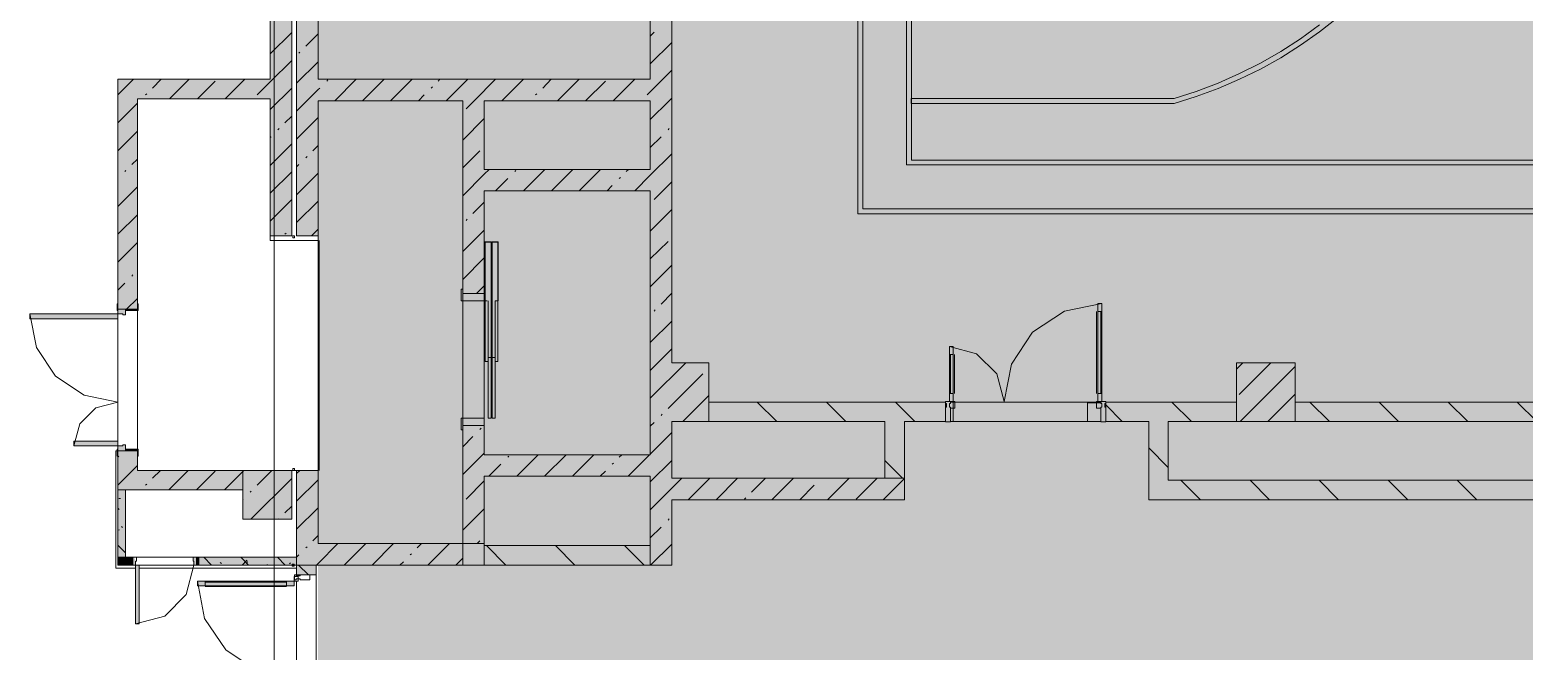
# Model space of a CAD drawing. Header units: millimetres. Extents: x -3817 to 677485, y -22715 to 103890.
# Drawn here: x 13563.1 to 13683.5, y -19530.2 to -19480.2 of the extents above; entities that cross this region are included whole.
import ezdxf

# ---------------------------------------------------------------- set-up
doc = ezdxf.new("R2010")
doc.units = ezdxf.units.MM
doc.layers.add('PDF _Геометрия', color=7, linetype='Continuous', true_color=0x1d1d1d)
doc.layers.add('PDF _Сплошная заливка', color=7, linetype='Continuous', true_color=0xffffff)

msp = doc.modelspace()

# ---------------------------------------------------------------- hatches: boundary and pattern name
at = {"layer": 'PDF _Сплошная заливка', "true_color": 0xd9d9d9, "transparency": 33554559}
for points in [[(13871.02, -19606.08), (13878.48, -19606.08), (13878.48, -19577.89), (13949.34, -19577.89), (13949.34, -19388.53), (13611.17, -19388.53), (13611.17, -19416.65), (13586.36, -19416.65), (13586.36, -19606.08), (13856.42, -19606.08)], [(13613.13, -19485.92), (13614.87, -19485.92), (13614.87, -19484.19), (13586.36, -19484.19), (13586.36, -19485.92), (13608.1, -19485.92)], [(13613.13, -19493.17), (13613.13, -19491.44), (13599.75, -19491.44), (13599.75, -19493.17), (13608.1, -19493.17)], [(13614.87, -19511.75), (13617.86, -19511.75), (13617.86, -19507.03), (13613.13, -19507.03), (13613.13, -19511.75)], [(13662.88, -19511.75), (13665.1, -19511.75), (13665.1, -19507.03), (13660.38, -19507.03), (13660.38, -19511.75)], [(13613.13, -19516.16), (13613.13, -19514.43), (13599.75, -19514.43), (13599.75, -19516.16), (13608.1, -19516.16)], [(13593.49, -19523.32), (13598.02, -19523.32), (13598.02, -19521.59), (13586.36, -19521.59), (13586.36, -19523.32)], [(13613.13, -19523.32), (13613.13, -19521.75), (13599.75, -19521.75), (13599.75, -19523.32), (13608.1, -19523.32)]]:
    msp.add_hatch(color=254, dxfattribs=at).paths.add_polyline_path(points)
at = {"layer": 'PDF _Сплошная заливка', "transparency": 33554559}
h = msp.add_hatch(color=256, dxfattribs=at)
h.paths.add_polyline_path([(13582.51, -19496.79), (13584.24, -19496.79), (13584.24, -19434.19), (13582.51, -19434.19), (13582.51, -19496.32)], flags=0)
h.paths.add_polyline_path([(13584.24, -19422.78), (13584.24, -19419.63), (13582.51, -19419.63), (13582.51, -19422.78)], flags=0)
h = msp.add_hatch(color=256, dxfattribs=at)
h.paths.add_polyline_path([(13586.36, -19496.79), (13586.36, -19434.19), (13584.63, -19434.19), (13584.63, -19496.79)], flags=0)
h.paths.add_polyline_path([(13585.97, -19422.78), (13586.36, -19422.78), (13586.36, -19419.47), (13584.63, -19419.47), (13584.63, -19422.78), (13585.73, -19422.78)], flags=0)
h = msp.add_hatch(color=256, dxfattribs=at)
h.paths.add_polyline_path([(13570.22, -19517.26), (13571.8, -19517.26), (13571.8, -19514.11), (13570.22, -19514.11), (13570.22, -19514.55)], flags=0)
h.paths.add_polyline_path([(13570.62, -19502.7), (13571.8, -19502.7), (13571.8, -19485.77), (13570.22, -19485.77), (13570.22, -19502.7)], flags=0)
at = {"layer": 'PDF _Сплошная заливка', "true_color": 0xe2e2e2, "transparency": 33554559}
h = msp.add_hatch(color=254, dxfattribs=at)
h.paths.add_polyline_path([(13570.85, -19514.11), (13570.85, -19513.64), (13570.62, -19513.72), (13570.22, -19513.72), (13570.22, -19514.11)], flags=0)
h.paths.add_polyline_path([(13570.85, -19503.17), (13570.85, -19502.7), (13570.22, -19502.7), (13570.22, -19503.09), (13570.62, -19503.09)], flags=0)
at = {"layer": 'PDF _Сплошная заливка', "true_color": 0xcdcdcd, "transparency": 33554559}
for points in [[(13649.2, -19510.13), (13649.51, -19510.13), (13649.51, -19502.25), (13649.2, -19502.25), (13649.2, -19509.53)], [(13637.54, -19510.13), (13637.54, -19505.72), (13637.23, -19505.72), (13637.23, -19510.13), (13637.31, -19510.13)]]:
    msp.add_hatch(color=254, dxfattribs=at).paths.add_polyline_path(points)
at = {"layer": 'PDF _Сплошная заливка', "true_color": 0xd9d9d9, "transparency": 33554559}
h = msp.add_hatch(color=254, dxfattribs=at)
h.paths.add_polyline_path([(13659.22, -19511.75), (13660.38, -19511.75), (13660.38, -19510.18), (13649.83, -19510.18), (13649.83, -19511.75), (13654.87, -19511.75)], flags=0)
h.paths.add_polyline_path([(13681.13, -19511.75), (13688.33, -19511.75), (13688.33, -19510.18), (13665.1, -19510.18), (13665.1, -19511.75), (13673.83, -19511.75)], flags=0)
h.paths.add_polyline_path([(13617.86, -19511.75), (13636.91, -19511.75), (13636.91, -19510.18), (13617.86, -19510.18)], flags=0)
at = {"layer": 'PDF _Сплошная заливка', "transparency": 33554559}
msp.add_hatch(color=256, dxfattribs=at).paths.add_polyline_path([(13580.3, -19517.26), (13580.3, -19515.69), (13571.8, -19515.69), (13571.8, -19517.26), (13578.89, -19517.26)])
at = {"layer": 'PDF _Сплошная заливка', "true_color": 0xd9d9d9, "transparency": 33554559}
h = msp.add_hatch(color=254, dxfattribs=at)
h.paths.add_polyline_path([(13762.74, -19518.05), (13762.74, -19516.47), (13748.41, -19516.47), (13748.41, -19518.05), (13754.17, -19518.05)], flags=0)
h.paths.add_polyline_path([(13688.33, -19518.05), (13688.33, -19516.47), (13653.3, -19516.47), (13653.3, -19518.05), (13666.53, -19518.05)], flags=0)
h.paths.add_polyline_path([(13734.15, -19518.05), (13734.15, -19516.47), (13732.42, -19516.47), (13732.42, -19518.05)], flags=0)
h.paths.add_polyline_path([(13689.9, -19518.05), (13718.17, -19518.05), (13718.17, -19516.47), (13689.9, -19516.47)], flags=0)
h.paths.add_polyline_path([(13739.67, -19518.05), (13741.32, -19518.05), (13741.32, -19516.47), (13739.67, -19516.47), (13739.67, -19517.42)], flags=0)
h.paths.add_polyline_path([(13725.26, -19518.05), (13726.91, -19518.05), (13726.91, -19516.47), (13725.26, -19516.47), (13725.26, -19517.42)], flags=0)
at = {"layer": 'PDF _Сплошная заливка', "true_color": 0xe2e2e2, "transparency": 33554559}
h = msp.add_hatch(color=254, dxfattribs=at)
h.paths.add_polyline_path([(13571.64, -19523.32), (13571.58, -19522.69), (13571.44, -19522.73), (13571.44, -19523.32)], flags=0)
h.paths.add_polyline_path([(13576.36, -19523.32), (13576.56, -19523.32), (13576.56, -19522.69), (13576.3, -19522.73), (13576.36, -19523.01)], flags=0)
msp.add_hatch(color=254, dxfattribs=at).paths.add_polyline_path([(13584.16, -19524.98), (13584.44, -19524.98), (13584.44, -19524.62), (13576.63, -19524.62), (13576.63, -19524.98), (13578.89, -19524.98)])

# ---------------------------------------------------------------- linework, layer by layer
at = {"layer": 'PDF _Геометрия', "color": 9, "lineweight": 9, "true_color": 0xb7b7b7}
for points in [[(13790.14, -19407.18), (13790.14, -19495.02), (13629.86, -19495.02), (13629.86, -19407.18)], [(13790.14, -19407.18), (13629.86, -19407.18), (13629.86, -19495.02), (13790.14, -19495.02)], [(13789.74, -19407.57), (13630.25, -19407.57), (13630.25, -19494.63), (13789.74, -19494.63)], [(13789.74, -19407.57), (13789.74, -19494.63), (13630.25, -19494.63), (13630.25, -19407.57)], [(13786.2, -19411.11), (13786.2, -19491.09), (13633.79, -19491.09), (13633.79, -19411.11), (13786.2, -19411.11), (13633.79, -19411.11), (13633.79, -19491.09), (13786.2, -19491.09)], [(13709.8, -19411.51), (13709.8, -19490.69), (13634.19, -19490.69), (13634.19, -19411.51)], [(13586.36, -19443.49), (13586.36, -19484.19), (13613.13, -19484.19), (13613.13, -19443.49), (13613.13, -19484.19), (13586.36, -19484.19)], [(13600.85, -19502.03), (13600.87, -19502.03), (13600.87, -19497.28), (13600.36, -19497.28), (13600.36, -19506.59), (13600.38, -19506.59), (13600.38, -19497.3), (13600.85, -19497.3)], [(13598.02, -19502.03), (13598.02, -19501.08), (13597.9, -19501.08), (13597.9, -19502.03)], [(13598.02, -19502.03), (13599.75, -19502.03), (13599.75, -19501.44), (13598.02, -19501.44)], [(13598.02, -19502.03), (13598.02, -19511.47), (13599.75, -19511.47), (13599.75, -19502.03), (13598.02, -19502.03), (13599.75, -19502.03), (13599.75, -19511.47), (13598.02, -19511.47), (13598.02, -19502.03), (13598.02, -19511.47)], [(13599.99, -19502.03), (13599.83, -19502.03), (13599.83, -19506.91), (13599.83, -19502.03)], [(13600.62, -19506.91), (13600.85, -19506.91), (13600.85, -19502.03), (13600.62, -19502.03)], [(13649.2, -19510.13), (13649.51, -19510.13), (13649.51, -19502.25), (13649.2, -19502.25), (13649.2, -19510.13), (13649.51, -19510.13), (13649.51, -19502.25), (13649.2, -19502.25)], [(13637.54, -19510.13), (13637.23, -19510.13), (13637.23, -19505.72), (13637.54, -19505.72), (13637.54, -19510.13), (13637.54, -19505.72), (13637.23, -19505.72), (13637.23, -19510.13)], [(13600.06, -19511.47), (13600.3, -19511.47), (13600.3, -19506.59), (13600.06, -19506.59)], [(13598.02, -19512.42), (13598.02, -19511.47), (13597.9, -19511.47), (13597.9, -19512.42)], [(13598.02, -19512.07), (13599.75, -19512.07), (13599.75, -19511.47), (13598.02, -19511.47)]]:
    msp.add_lwpolyline(points, close=True, dxfattribs=at)
at = {"layer": 'PDF _Геометрия', "color": 253, "lineweight": 9, "true_color": 0xaaaaaa}
for points in [[(13582.82, -19623.26), (13582.82, -19524.84), (13582.82, -19515.08), (13582.82, -19416.65)], [(13570.22, -19502.26), (13570.22, -19484.19), (13582.51, -19484.19), (13582.51, -19434.19), (13584.57, -19434.19)], [(13571.8, -19485.77), (13571.8, -19502.26)], [(13582.51, -19496.79), (13582.51, -19497.18), (13586.36, -19497.18), (13582.51, -19497.18), (13582.51, -19485.77), (13578.89, -19485.77)], [(13563.14, -19503.09), (13563.68, -19505.8), (13565.21, -19508.1), (13567.51, -19509.64), (13570.22, -19510.18), (13568.45, -19510.65), (13567.15, -19511.95), (13566.68, -19513.72)], [(13586.36, -19508.6), (13586.36, -19513.93)], [(13571.8, -19515.69), (13580.3, -19515.69), (13582.51, -19515.69), (13586.36, -19515.69)], [(13584.63, -19515.69), (13584.24, -19515.69)], [(13571.58, -19522.69), (13576.44, -19522.69), (13571.58, -19522.69)], [(13571.95, -19523.32), (13576.36, -19523.32), (13575.73, -19525.69), (13574, -19527.42), (13571.64, -19528.05)], [(13576.36, -19523.32), (13571.64, -19523.32)], [(13586.36, -19523.32), (13586.21, -19523.32)], [(13584.63, -19524.19), (13584.63, -19523.56), (13571.95, -19523.56), (13584.63, -19523.56)], [(13584.44, -19524.23), (13584.76, -19524.23)], [(13584.44, -19524.62), (13584.44, -19524.23)], [(13584.44, -19524.23), (13584.44, -19524.62)], [(13584.44, -19524.62), (13584.76, -19524.62), (13584.76, -19524.43)], [(13584.76, -19524.23), (13584.76, -19524.62)], [(13576.63, -19524.62), (13577.22, -19527.61), (13578.92, -19530.15), (13581.45, -19531.84), (13584.44, -19532.44)], [(13576.63, -19524.62), (13584.44, -19524.62)], [(13577.26, -19524.62), (13577.26, -19524.98)], [(13577.26, -19524.7), (13583.81, -19524.7)], [(13577.26, -19525.05), (13583.81, -19525.05)], [(13583.81, -19524.62), (13583.81, -19524.98)], [(13584.76, -19524.62), (13584.44, -19524.62)]]:
    msp.add_lwpolyline(points, dxfattribs=at)
at = {"layer": 'PDF _Геометрия', "color": 7, "lineweight": 9}
for points in [[(13571.8, -19502.26), (13571.8, -19485.77), (13582.51, -19485.77), (13582.51, -19496.79), (13584.24, -19496.79), (13584.24, -19434.19), (13582.51, -19434.19), (13582.51, -19422.78), (13584.24, -19422.78), (13584.24, -19434.19), (13582.51, -19434.19), (13582.51, -19484.19), (13570.22, -19484.19), (13570.22, -19485.77), (13570.22, -19502.26)], [(13584.63, -19434.63), (13584.63, -19496.79), (13586.36, -19496.79), (13586.36, -19485.92)], [(13586.36, -19484.19), (13586.36, -19443.49)], [(13582.51, -19482.14), (13584.24, -19480.41)], [(13585.37, -19481.52), (13586.36, -19480.53)], [(13584.81, -19482.08), (13584.9, -19481.99)], [(13581.44, -19485.45), (13582.51, -19484.39), (13584.24, -19482.66)], [(13584.63, -19484.51), (13586.36, -19482.78)], [(13570.22, -19485.45), (13571.48, -19484.19)], [(13573.03, -19484.89), (13573.72, -19484.19)], [(13574.39, -19485.77), (13575.97, -19484.19)], [(13576.64, -19485.77), (13578.08, -19484.33)], [(13578.88, -19485.77), (13580.46, -19484.19)], [(13572.46, -19485.45), (13572.56, -19485.36)], [(13582.51, -19486.63), (13584.24, -19484.9)], [(13584.63, -19486.75), (13586.36, -19485.02)], [(13570.22, -19487.69), (13571.8, -19486.12)], [(13583.69, -19487.69), (13584.24, -19487.15)], [(13584.63, -19489), (13586.36, -19487.27)], [(13570.22, -19489.94), (13571.8, -19488.36)], [(13583.13, -19488.26), (13583.22, -19488.16)], [(13582.51, -19488.88), (13582.57, -19488.82)], [(13582.51, -19491.12), (13584.24, -19489.39)], [(13585.93, -19489.94), (13586.36, -19489.51)], [(13571.34, -19491.06), (13571.8, -19490.61)], [(13585.37, -19490.5), (13585.47, -19490.41)], [(13570.78, -19491.62), (13570.87, -19491.53)], [(13582.51, -19493.37), (13584.24, -19491.64)], [(13584.63, -19491.24), (13584.81, -19491.06)], [(13584.63, -19493.49), (13586.36, -19491.76)], [(13570.22, -19494.43), (13571.8, -19492.85)], [(13582.51, -19495.61), (13584.24, -19493.88)], [(13584.63, -19495.73), (13586.36, -19494)], [(13570.22, -19496.67), (13571.8, -19495.1)], [(13583.69, -19496.67), (13583.78, -19496.58)], [(13585.82, -19496.79), (13586.36, -19496.25)], [(13570.22, -19498.92), (13571.8, -19497.34)], [(13571.34, -19500.04), (13571.44, -19499.95)], [(13570.22, -19501.16), (13570.78, -19500.6)], [(13570.22, -19502.7), (13571.8, -19502.7)], [(13570.93, -19502.7), (13571.8, -19501.83)], [(13571.8, -19502.81), (13571.8, -19513.93)], [(13570.22, -19513.33), (13570.22, -19503.48)], [(13571.8, -19514.11), (13570.22, -19514.11)], [(13570.22, -19514.63), (13570.31, -19514.54)], [(13570.22, -19514.55), (13570.22, -19517.26), (13571.8, -19517.26), (13580.3, -19517.26), (13580.3, -19515.69), (13571.8, -19515.69), (13571.8, -19514.55)], [(13570.22, -19516.88), (13571.8, -19515.3)], [(13573.03, -19516.32), (13573.66, -19515.69)], [(13574.33, -19517.26), (13575.9, -19515.69)], [(13576.57, -19517.26), (13578.08, -19515.76)], [(13578.82, -19517.26), (13580.3, -19515.78), (13580.39, -19515.69)], [(13581.44, -19516.88), (13582.64, -19515.69)], [(13584.63, -19515.94), (13584.88, -19515.69)], [(13586.36, -19521.59), (13586.36, -19515.69), (13584.63, -19515.69), (13584.63, -19523.32), (13586.36, -19523.32)], [(13572.46, -19516.88), (13572.56, -19516.79)], [(13580.88, -19517.44), (13580.98, -19517.35)], [(13580.94, -19519.62), (13584.24, -19516.33)], [(13584.63, -19518.18), (13586.36, -19516.45)], [(13580.3, -19518.02), (13580.32, -19518)], [(13583.19, -19519.62), (13583.22, -19519.59)], [(13583.69, -19519.12), (13584.24, -19518.58)], [(13584.63, -19520.43), (13586.36, -19518.7)], [(13585.93, -19521.37), (13586.36, -19520.94)], [(13585.37, -19521.93), (13585.47, -19521.84)], [(13576.76, -19522.73), (13576.76, -19523.32), (13584.63, -19523.32), (13584.63, -19522.69), (13576.76, -19522.69), (13571.25, -19522.69), (13570.22, -19522.69), (13570.22, -19523.32), (13571.25, -19523.32), (13571.25, -19522.73)], [(13576.36, -19523.32), (13571.95, -19523.32)], [(13584.63, -19522.67), (13584.81, -19522.49)], [(13585.7, -19524.11), (13586.21, -19524.11), (13586.21, -19523.32), (13584.63, -19523.32), (13584.63, -19524.11), (13586.21, -19524.11), (13586.21, -19540.88)], [(13585.58, -19524.11), (13584.79, -19523.32)], [(13586.22, -19523.32), (13586.36, -19523.19)], [(13584.63, -19524.11), (13584.91, -19524.11)], [(13584.63, -19540.25), (13584.63, -19524.62)]]:
    msp.add_lwpolyline(points, dxfattribs=at)
at = {"layer": 'PDF _Геометрия', "color": 9, "lineweight": 9, "true_color": 0xb7b7b7}
for points in [[(13613.13, -19443.49), (13613.13, -19484.19), (13586.36, -19484.19), (13586.36, -19443.49), (13586.36, -19484.19), (13613.13, -19484.19), (13613.13, -19446.4)], [(13634.19, -19466.45), (13634.19, -19485.75)], [(13617.86, -19467.66), (13617.86, -19472.38), (13614.87, -19472.38), (13614.87, -19507.03)], [(13667.05, -19479.81), (13665.52, -19480.92), (13663.93, -19481.94), (13662.3, -19482.88), (13660.62, -19483.73), (13658.89, -19484.5), (13657.13, -19485.17), (13655.34, -19485.74), (13634.16, -19485.74), (13634.16, -19486.14), (13655.34, -19486.14), (13657.13, -19485.58), (13658.89, -19484.93), (13660.61, -19484.19), (13662.3, -19483.36), (13663.94, -19482.45), (13665.53, -19481.45), (13667.06, -19480.37), (13668.54, -19479.21)], [(13668.54, -19479.21), (13667.06, -19480.37), (13665.53, -19481.45), (13663.94, -19482.45), (13662.3, -19483.36), (13660.61, -19484.19), (13658.89, -19484.93), (13657.13, -19485.58), (13655.34, -19486.14), (13634.19, -19486.14), (13634.19, -19490.69), (13709.8, -19490.69)], [(13634.19, -19485.74), (13655.34, -19485.74), (13657.13, -19485.17), (13658.89, -19484.5), (13660.62, -19483.73), (13662.3, -19482.88), (13663.93, -19481.94), (13665.52, -19480.92), (13667.05, -19479.81)], [(13598.02, -19501.08), (13598.02, -19485.92), (13586.36, -19485.92)], [(13586.36, -19496.32), (13586.36, -19508.6)], [(13586.44, -19515.69), (13586.44, -19497.18)], [(13599.8, -19502.03), (13599.83, -19502.03), (13599.83, -19497.3), (13600.3, -19497.3), (13600.3, -19506.59), (13600.32, -19506.59), (13600.32, -19497.28), (13599.8, -19497.28), (13599.8, -19502.03), (13599.8, -19497.28), (13600.32, -19497.28), (13600.32, -19506.59)], [(13600.3, -19497.3), (13599.83, -19497.3)], [(13600.36, -19506.59), (13600.36, -19497.28), (13600.87, -19497.28), (13600.87, -19502.03)], [(13600.85, -19497.3), (13600.38, -19497.3)], [(13599.75, -19511.47), (13599.75, -19512.07), (13599.75, -19501.44), (13599.75, -19502.03)], [(13600.06, -19506.91), (13599.83, -19506.91), (13600.06, -19506.91), (13600.06, -19502.03), (13600.06, -19506.59), (13600.3, -19506.59), (13600.3, -19511.47), (13600.06, -19511.47)], [(13600.62, -19502.03), (13600.85, -19502.03), (13600.85, -19506.91), (13600.62, -19506.91), (13600.62, -19511.47), (13600.38, -19511.47), (13600.62, -19511.47), (13600.62, -19506.59), (13600.38, -19506.59), (13600.38, -19511.47), (13600.38, -19506.59), (13600.62, -19506.59)], [(13637.31, -19510.68), (13637.66, -19510.68), (13637.66, -19510.13), (13637.23, -19510.13), (13637.23, -19505.72), (13639.43, -19506.31), (13641.05, -19507.92), (13641.64, -19510.13), (13642.24, -19507.12), (13643.94, -19504.56), (13646.5, -19502.85), (13649.51, -19502.25), (13649.51, -19510.13), (13649.08, -19510.13), (13649.08, -19510.68), (13649.43, -19510.68)], [(13649.09, -19502.88), (13649.09, -19509.5)], [(13649.51, -19502.88), (13649.2, -19502.88)], [(13649.43, -19502.88), (13649.43, -19509.5)], [(13637.23, -19506.35), (13637.54, -19506.35)], [(13637.31, -19506.35), (13637.31, -19509.5)], [(13637.65, -19506.35), (13637.65, -19509.5)], [(13660.38, -19510.18), (13660.38, -19507.03), (13665.1, -19507.03), (13665.1, -19509.53)], [(13665.1, -19510.18), (13707.62, -19510.18), (13707.62, -19507.03), (13712.34, -19507.03), (13712.34, -19510.18), (13754.86, -19510.18), (13754.86, -19506.87), (13759.59, -19506.87), (13759.59, -19510.18), (13802.1, -19510.18), (13802.1, -19507.03)], [(13637.23, -19509.5), (13637.54, -19509.5)], [(13649.51, -19509.5), (13649.2, -19509.5)], [(13617.86, -19510.18), (13636.93, -19510.18)], [(13637.23, -19510.29), (13637.23, -19510.6)], [(13637.31, -19510.18), (13637.55, -19510.18), (13637.55, -19511.75), (13648.37, -19511.75), (13648.37, -19510.26), (13649.49, -19510.26)], [(13649.51, -19510.29), (13649.51, -19510.6)], [(13598.02, -19513.93), (13598.02, -19512.42)], [(13633.61, -19511.75), (13633.61, -19518.05), (13614.87, -19518.05)], [(13649.43, -19511.75), (13637.31, -19511.75)], [(13651.92, -19511.75), (13649.82, -19511.75)], [(13719.74, -19518.05), (13653.3, -19518.05), (13653.3, -19511.75)], [(13586.36, -19513.93), (13586.36, -19515.69)], [(13586.36, -19521.59), (13598.02, -19521.59)], [(13614.87, -19523.32), (13586.36, -19523.32)]]:
    msp.add_lwpolyline(points, dxfattribs=at)
at = {"layer": 'PDF _Геометрия', "color": 8, "lineweight": 9, "true_color": 0x737373}
for points in [[(13586.36, -19484.19), (13613.13, -19484.19), (13613.13, -19472.38), (13613.13, -19470.02), (13600.93, -19470.02), (13613.13, -19470.02), (13613.13, -19467.66), (13613.13, -19465.3), (13613.13, -19462.93), (13613.13, -19460.57), (13613.13, -19458.21), (13613.13, -19455.85), (13613.13, -19453.48), (13613.13, -19451.12), (13613.13, -19448.76), (13613.13, -19446.4), (13613.13, -19444.04), (13613.13, -19443.49)], [(13613.13, -19472.38), (13613.13, -19484.19), (13586.36, -19484.19), (13586.36, -19472.38)], [(13632.04, -19516.32), (13633.61, -19516.32), (13633.61, -19511.75), (13636.91, -19511.75), (13636.91, -19510.18), (13617.86, -19510.18), (13617.86, -19511.75), (13632.04, -19511.75), (13632.04, -19516.32), (13614.87, -19516.32), (13614.87, -19511.75), (13617.86, -19511.75), (13617.86, -19507.03), (13614.87, -19507.03), (13614.87, -19485.92), (13614.87, -19484.19), (13614.87, -19472.38)], [(13613.13, -19480.7), (13613.44, -19480.4)], [(13613.13, -19482.94), (13614.87, -19481.21)], [(13612.87, -19485.45), (13614.13, -19484.19), (13614.87, -19483.46)], [(13587.06, -19484.33), (13587.15, -19484.23)], [(13587.7, -19485.92), (13589.44, -19484.19)], [(13589.95, -19485.92), (13591.68, -19484.19)], [(13592.19, -19485.92), (13593.93, -19484.19)], [(13595.48, -19484.89), (13595.57, -19484.8)], [(13596.04, -19484.33), (13596.17, -19484.19)], [(13596.68, -19485.92), (13598.42, -19484.19)], [(13598.28, -19486.57), (13598.93, -19485.92), (13600.66, -19484.19)], [(13601.17, -19485.92), (13602.91, -19484.19)], [(13604.46, -19484.89), (13605.15, -19484.19)], [(13605.66, -19485.92), (13607.4, -19484.19)], [(13607.91, -19485.92), (13609.51, -19484.33)], [(13610.15, -19485.92), (13611.89, -19484.19)], [(13586.36, -19485.02), (13586.5, -19484.89)], [(13586.36, -19485.92), (13598.02, -19485.92), (13598.02, -19491.44), (13598.02, -19501.44), (13599.75, -19501.44), (13599.75, -19493.17), (13613.13, -19493.17), (13613.13, -19507.03), (13613.13, -19511.75), (13613.13, -19514.43), (13599.75, -19514.43), (13599.75, -19512.07), (13598.02, -19512.07), (13598.02, -19521.59), (13599.75, -19521.59), (13599.75, -19516.16), (13613.13, -19516.16), (13613.13, -19521.75)], [(13594.44, -19485.92), (13594.91, -19485.45)], [(13603.89, -19485.45), (13603.99, -19485.36)], [(13612.4, -19485.92), (13612.41, -19485.92)], [(13613.13, -19487.43), (13614.64, -19485.92), (13614.87, -19485.7)], [(13598.02, -19489.08), (13599.75, -19487.35)], [(13614.56, -19488.26), (13614.65, -19488.16)], [(13613.13, -19489.68), (13614, -19488.82)], [(13598.02, -19491.33), (13599.4, -19489.94)], [(13611.89, -19493.17), (13613.13, -19491.92), (13614.87, -19490.19)], [(13598.02, -19493.57), (13599.75, -19491.84), (13600.15, -19491.44)], [(13602.21, -19491.62), (13602.3, -19491.53)], [(13602.91, -19493.17), (13604.64, -19491.44)], [(13605.16, -19493.17), (13606.89, -19491.44)], [(13607.4, -19493.17), (13609.13, -19491.44)], [(13611.19, -19491.62), (13611.38, -19491.44)], [(13600.67, -19493.17), (13601.65, -19492.18)], [(13609.65, -19493.17), (13610.07, -19492.75)], [(13610.63, -19492.18), (13610.72, -19492.09)], [(13613.44, -19493.87), (13614.87, -19492.44)], [(13598.84, -19494.99), (13599.75, -19494.09)], [(13598.28, -19495.55), (13598.37, -19495.46)], [(13613.13, -19496.41), (13614.87, -19494.68)], [(13598.02, -19498.06), (13599.75, -19496.33)], [(13613.13, -19498.66), (13614.56, -19497.24)], [(13598.02, -19500.31), (13599.75, -19498.58)], [(13613.13, -19500.9), (13614.87, -19499.17)], [(13599.13, -19501.44), (13599.75, -19500.82)], [(13614, -19502.29), (13614.87, -19501.42)], [(13613.44, -19502.85), (13613.53, -19502.76)], [(13613.13, -19505.39), (13614.87, -19503.66)], [(13613.13, -19507.64), (13613.75, -19507.03), (13614.87, -19505.91)], [(13613.13, -19509.88), (13615.99, -19507.03)], [(13660.38, -19507.54), (13660.89, -19507.03)], [(13660.58, -19509.58), (13663.14, -19507.03)], [(13660.66, -19511.75), (13665.1, -19507.31)], [(13614.56, -19510.71), (13617.36, -19507.9)], [(13615.76, -19511.75), (13617.86, -19509.65)], [(13662.9, -19511.75), (13665.1, -19509.55)], [(13614, -19511.27), (13614.09, -19511.17)], [(13623.33, -19511.75), (13621.75, -19510.18)], [(13628.89, -19511.75), (13627.32, -19510.18)], [(13634.46, -19511.75), (13632.89, -19510.18)], [(13636.91, -19510.6), (13636.91, -19510.18)], [(13637.31, -19510.18), (13649.45, -19510.18)], [(13707.62, -19510.18), (13689.9, -19510.18), (13688.33, -19510.18), (13688.33, -19516.47), (13654.87, -19516.47), (13654.87, -19511.75), (13660.38, -19511.75), (13660.38, -19510.18), (13649.83, -19510.18), (13649.83, -19511.75), (13653.3, -19511.75), (13653.3, -19516.47), (13653.3, -19518.05), (13688.33, -19518.05), (13689.9, -19518.05), (13718.17, -19518.05), (13719.74, -19518.05), (13719.74, -19516.47), (13725.26, -19516.47), (13725.26, -19517.42)], [(13649.83, -19510.18), (13649.83, -19510.6)], [(13651.16, -19511.75), (13649.83, -19510.41)], [(13656.73, -19511.75), (13655.16, -19510.18)], [(13667.87, -19511.75), (13666.29, -19510.18)], [(13673.43, -19511.75), (13671.86, -19510.18)], [(13679, -19511.75), (13677.43, -19510.18)], [(13684.57, -19511.75), (13682.99, -19510.18)], [(13599.4, -19512.39), (13599.5, -19512.3)], [(13613.13, -19512.13), (13613.44, -19511.83)], [(13649.43, -19511.75), (13637.31, -19511.75)], [(13598.02, -19513.78), (13598.84, -19512.95)], [(13613.13, -19514.37), (13614.87, -19512.64)], [(13598.02, -19516.02), (13599.75, -19514.29)], [(13601.65, -19514.63), (13601.74, -19514.54)], [(13602.37, -19516.16), (13604.1, -19514.43)], [(13604.61, -19516.16), (13606.35, -19514.43)], [(13606.86, -19516.16), (13608.59, -19514.43)], [(13610.63, -19514.63), (13610.84, -19514.43)], [(13611.35, -19516.16), (13613.08, -19514.43)], [(13613.13, -19516.62), (13614.87, -19514.89)], [(13633.46, -19516.32), (13632.04, -19514.89)], [(13654.87, -19515.46), (13653.3, -19513.88)], [(13600.12, -19516.16), (13601.09, -19515.2)], [(13609.1, -19516.16), (13609.51, -19515.76)], [(13610.07, -19515.2), (13610.16, -19515.1)], [(13598.28, -19518), (13599.75, -19516.53)], [(13613.13, -19523.32), (13613.13, -19521.75), (13599.75, -19521.75), (13599.75, -19523.32), (13613.13, -19523.32), (13614.87, -19523.32), (13614.87, -19518.05), (13633.61, -19518.05), (13633.61, -19516.32)], [(13613.13, -19518.86), (13614.87, -19517.13), (13615.68, -19516.32)], [(13616.19, -19518.05), (13617.93, -19516.32)], [(13618.44, -19518.05), (13620.17, -19516.32)], [(13621.29, -19517.44), (13622.42, -19516.32)], [(13622.93, -19518.05), (13624.66, -19516.32)], [(13625.17, -19518.05), (13626.34, -19516.88)], [(13626.91, -19516.32), (13626.91, -19516.32)], [(13627.42, -19518.05), (13629.15, -19516.32)], [(13629.71, -19518), (13631.4, -19516.32)], [(13631.91, -19518.05), (13633.61, -19516.35)], [(13657.46, -19518.05), (13655.89, -19516.47)], [(13663.03, -19518.05), (13661.46, -19516.47)], [(13668.6, -19518.05), (13667.02, -19516.47)], [(13674.17, -19518.05), (13672.59, -19516.47)], [(13679.73, -19518.05), (13678.16, -19516.47)], [(13620.73, -19518), (13620.82, -19517.91)], [(13598.02, -19520.51), (13599.75, -19518.78)], [(13614.56, -19519.69), (13614.65, -19519.59)], [(13613.13, -19521.11), (13614, -19520.25)], [(13586.36, -19523.19), (13587.96, -19521.59)], [(13599.75, -19521.59), (13599.75, -19523.32), (13598.02, -19523.32), (13598.02, -19521.59), (13586.36, -19521.59)], [(13586.36, -19523.32), (13598.02, -19523.32), (13598.02, -19521.59)], [(13588.47, -19523.32), (13590.2, -19521.59)], [(13590.71, -19523.32), (13592.45, -19521.59)], [(13594.35, -19521.93), (13594.69, -19521.59)], [(13595.2, -19523.32), (13596.94, -19521.59)], [(13599.18, -19521.59), (13599.4, -19521.37)], [(13601.49, -19523.32), (13599.92, -19521.75)], [(13607.06, -19523.32), (13605.49, -19521.75)], [(13612.63, -19523.32), (13611.05, -19521.75)], [(13613.16, -19523.32), (13614.87, -19521.62)], [(13592.96, -19523.32), (13593.23, -19523.05)], [(13593.79, -19522.49), (13593.88, -19522.4)], [(13597.45, -19523.32), (13598.02, -19522.76)]]:
    msp.add_lwpolyline(points, dxfattribs=at)
for points in [[(13599.75, -19485.92), (13613.13, -19485.92), (13613.13, -19491.44), (13599.75, -19491.44)], [(13665.1, -19511.75), (13665.1, -19510.18), (13665.1, -19507.03), (13660.38, -19507.03), (13660.38, -19510.18), (13660.38, -19511.75)], [(13637.23, -19510.29), (13637.31, -19510.29), (13637.31, -19510.15), (13636.91, -19510.15), (13636.91, -19510.29), (13636.99, -19510.29), (13636.99, -19510.6), (13636.91, -19510.6), (13636.91, -19511.78), (13637.31, -19511.78), (13637.31, -19510.6), (13637.23, -19510.6)], [(13649.75, -19510.6), (13649.75, -19510.29), (13649.83, -19510.29), (13649.83, -19510.15), (13649.43, -19510.15), (13649.43, -19510.29), (13649.51, -19510.29), (13649.51, -19510.6), (13649.43, -19510.6), (13649.43, -19511.78), (13649.83, -19511.78), (13649.83, -19510.6)], [(13665.1, -19511.75), (13688.33, -19511.75), (13688.33, -19510.18), (13665.1, -19510.18)]]:
    msp.add_lwpolyline(points, close=True, dxfattribs=at)
at = {"layer": 'PDF _Геометрия', "color": 7, "lineweight": 9}
for points in [[(13584.32, -19496.79), (13584.32, -19496.95), (13584.47, -19496.95), (13584.47, -19496.79)], [(13584.24, -19515.69), (13580.3, -19515.69), (13580.3, -19519.62), (13584.24, -19519.62)], [(13584.32, -19515.53), (13584.32, -19515.69), (13584.47, -19515.69), (13584.47, -19515.53)], [(13570.22, -19517.26), (13570.22, -19523.32), (13570.85, -19523.32), (13570.85, -19517.26)], [(13584.27, -19523.25), (13584.27, -19523.41), (13584.43, -19523.41), (13584.43, -19523.25)], [(13584.6, -19524.43), (13584.91, -19524.43), (13584.91, -19524.51), (13585.7, -19524.51), (13585.7, -19524.11), (13584.91, -19524.11), (13584.91, -19524.19), (13584.6, -19524.19), (13584.6, -19524.11), (13584.47, -19524.11), (13584.47, -19524.51), (13584.6, -19524.51)]]:
    msp.add_lwpolyline(points, close=True, dxfattribs=at)
at = {"layer": 'PDF _Геометрия', "color": 253, "lineweight": 9, "true_color": 0xaaaaaa}
for points in [[(13570.22, -19502.81), (13570.22, -19502.26), (13570.16, -19502.26), (13570.16, -19502.81)], [(13570.22, -19503.09), (13570.62, -19503.09), (13570.62, -19503.17), (13570.85, -19503.17), (13570.85, -19502.7), (13570.22, -19502.7)], [(13571.8, -19502.81), (13571.8, -19502.7), (13570.85, -19502.7), (13570.85, -19502.81)], [(13571.86, -19502.81), (13571.86, -19502.26), (13571.8, -19502.26), (13571.8, -19502.81)], [(13563.14, -19503.09), (13563.14, -19503.48), (13570.22, -19503.48), (13570.22, -19503.09)], [(13566.68, -19513.72), (13570.22, -19513.72), (13570.22, -19513.33), (13566.68, -19513.33)], [(13570.22, -19513.72), (13570.22, -19514.11), (13570.85, -19514.11), (13570.85, -19513.64), (13570.62, -19513.64), (13570.62, -19513.72)], [(13570.16, -19514.11), (13570.06, -19514.11), (13570.06, -19523.56), (13571.64, -19523.56), (13570.06, -19523.56), (13570.06, -19514.11)], [(13570.22, -19513.99), (13570.16, -19513.99), (13570.16, -19514.55), (13570.22, -19514.55)], [(13571.8, -19513.99), (13570.85, -19513.99), (13570.85, -19514.11), (13571.8, -19514.11)], [(13571.86, -19513.99), (13571.8, -19513.99), (13571.8, -19514.55), (13571.86, -19514.55)], [(13571.44, -19522.69), (13571.25, -19522.69), (13571.25, -19523.32), (13571.44, -19523.32)], [(13571.64, -19523.32), (13571.64, -19523.01), (13571.72, -19523.01), (13571.72, -19522.69), (13571.44, -19522.69), (13571.44, -19523.32)], [(13571.64, -19528.05), (13571.95, -19528.05), (13571.95, -19523.32), (13571.64, -19523.32)], [(13576.36, -19523.32), (13576.56, -19523.32), (13576.56, -19522.69), (13576.29, -19522.69), (13576.29, -19523.01), (13576.36, -19523.01)], [(13576.56, -19522.69), (13576.56, -19523.32), (13576.76, -19523.32), (13576.76, -19522.69)], [(13584.44, -19524.62), (13584.76, -19524.62), (13584.76, -19524.43), (13584.76, -19524.62), (13584.44, -19524.62), (13584.44, -19524.23)], [(13584.44, -19524.98), (13584.44, -19524.62), (13576.63, -19524.62), (13576.63, -19524.98), (13584.44, -19524.98), (13584.44, -19524.62), (13576.63, -19524.62), (13576.63, -19524.98)], [(13584.63, -19540.25), (13584.63, -19524.62)]]:
    msp.add_lwpolyline(points, close=True, dxfattribs=at)
at = {"layer": 'PDF _Геометрия', "color": 8, "lineweight": 9, "true_color": 0x787878}
for points in [[(13570.31, -19517.96), (13570.44, -19517.94)], [(13570.33, -19518.84), (13570.23, -19518.74)], [(13570.85, -19519.36), (13570.83, -19519.33)], [(13570.22, -19520.49), (13570.35, -19520.47)], [(13570.51, -19520.2), (13570.61, -19520.29)], [(13570.85, -19522.33), (13570.22, -19521.7)], [(13571.01, -19522.8), (13571.12, -19522.87)], [(13571.03, -19522.9), (13571.16, -19522.88)], [(13571.25, -19522.73), (13571.22, -19522.69)], [(13577.78, -19523.32), (13577.15, -19522.69)], [(13578.48, -19523.11), (13578.59, -19523.18)], [(13580.76, -19523.32), (13580.13, -19522.69)], [(13580.25, -19523.32), (13580.63, -19522.93)], [(13580.68, -19523.32), (13580.63, -19522.93)], [(13582.22, -19523.27), (13582.3, -19523.32)], [(13583.72, -19523.32), (13583.09, -19522.69)], [(13584.05, -19523.22), (13584.15, -19523.14)]]:
    msp.add_lwpolyline(points, dxfattribs=at)
for points in [[(13570.39, -19523.03), (13570.22, -19523.09)], [(13570.39, -19523.03), (13570.29, -19523.32)]]:
    msp.add_lwpolyline(points, close=True, dxfattribs=at)
at = {"layer": 'PDF _Сплошная заливка', "color": 254, "lineweight": 35, "true_color": 0xd9d9d9, "transparency": 33554559}
for points in [[(13614.87, -19484.19), (13614.87, -19472.38), (13613.13, -19484.19), (13613.13, -19472.38)], [(13599.75, -19491.44), (13599.75, -19485.92), (13598.02, -19491.44), (13598.02, -19485.92)], [(13614.87, -19507.03), (13614.87, -19485.92), (13613.13, -19507.03), (13613.13, -19485.92)], [(13599.75, -19501.44), (13599.75, -19491.44), (13598.02, -19501.44), (13598.02, -19491.44)], [(13599.75, -19521.59), (13599.75, -19512.07), (13598.02, -19521.59), (13598.02, -19512.07)], [(13614.87, -19523.32), (13614.87, -19511.75), (13613.13, -19523.32), (13613.13, -19511.75)], [(13633.61, -19516.32), (13633.61, -19511.75), (13632.04, -19516.32), (13632.04, -19511.75)], [(13654.87, -19516.47), (13654.87, -19511.75), (13653.3, -19516.47), (13653.3, -19511.75)], [(13614.87, -19518.05), (13633.61, -19518.05), (13614.87, -19516.32), (13633.61, -19516.32)]]:
    msp.add_solid(points, dxfattribs=at)
at = {"layer": 'PDF _Сплошная заливка', "lineweight": 35, "transparency": 33554559}
for points in [[(13570.22, -19485.77), (13582.51, -19485.77), (13570.22, -19484.19), (13582.51, -19484.19)], [(13584.24, -19519.62), (13584.24, -19515.69), (13580.3, -19519.62), (13580.3, -19515.69)], [(13586.36, -19523.32), (13586.36, -19515.69), (13584.63, -19523.32), (13584.63, -19515.69)], [(13570.85, -19523.32), (13570.85, -19517.26), (13570.22, -19523.32), (13570.22, -19517.26)], [(13571.25, -19523.32), (13571.25, -19522.69), (13570.22, -19523.32), (13570.22, -19522.73)], [(13576.76, -19523.32), (13584.63, -19523.32), (13576.76, -19522.73), (13584.63, -19522.69)], [(13584.63, -19524.11), (13586.21, -19524.11), (13584.63, -19523.32), (13586.21, -19523.32)]]:
    msp.add_solid(points, dxfattribs=at)
at = {"layer": 'PDF _Сплошная заливка', "color": 254, "lineweight": 35, "true_color": 0xe2e2e2, "transparency": 33554559}
for points in [[(13571.8, -19502.81), (13571.8, -19502.7), (13570.85, -19502.81), (13570.85, -19502.7)], [(13570.22, -19503.48), (13570.22, -19503.09), (13563.14, -19503.48), (13563.14, -19503.09)], [(13570.22, -19513.72), (13570.22, -19513.33), (13566.68, -19513.72), (13566.68, -19513.33)], [(13570.85, -19514.11), (13571.8, -19514.11), (13570.85, -19513.99), (13571.8, -19513.99)], [(13571.95, -19528.05), (13571.95, -19523.32), (13571.64, -19528.05), (13571.64, -19523.32)]]:
    msp.add_solid(points, dxfattribs=at)
at = {"layer": 'PDF _Сплошная заливка', "color": 7, "lineweight": 35, "true_color": 0xfbfbfb, "transparency": 33554559}
for points in [[(13571.25, -19523.32), (13571.44, -19523.32), (13571.25, -19522.73), (13571.44, -19522.69)], [(13576.56, -19523.32), (13576.76, -19523.32), (13576.56, -19522.73), (13576.76, -19522.69)]]:
    msp.add_solid(points, dxfattribs=at)

doc.saveas('drawing.dxf')
